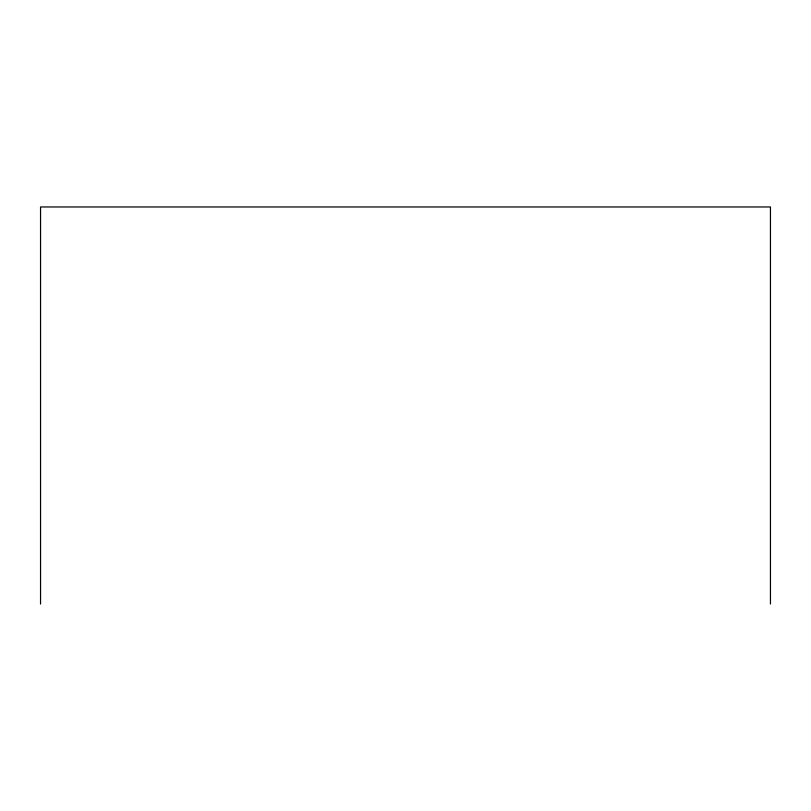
<?xml version="1.0" encoding="UTF-8"?>
<svg xmlns="http://www.w3.org/2000/svg" width="811" height="811" viewBox="0 0 811 811"><rect width="100%" height="100%" fill="white"/><g stroke="black" fill="none" stroke-linecap="round" stroke-linejoin="round"><path stroke-width="1.22" d="M770.45 604.033L770.45 206.967L40.55 206.967L40.55 604.033"/></g></svg>
